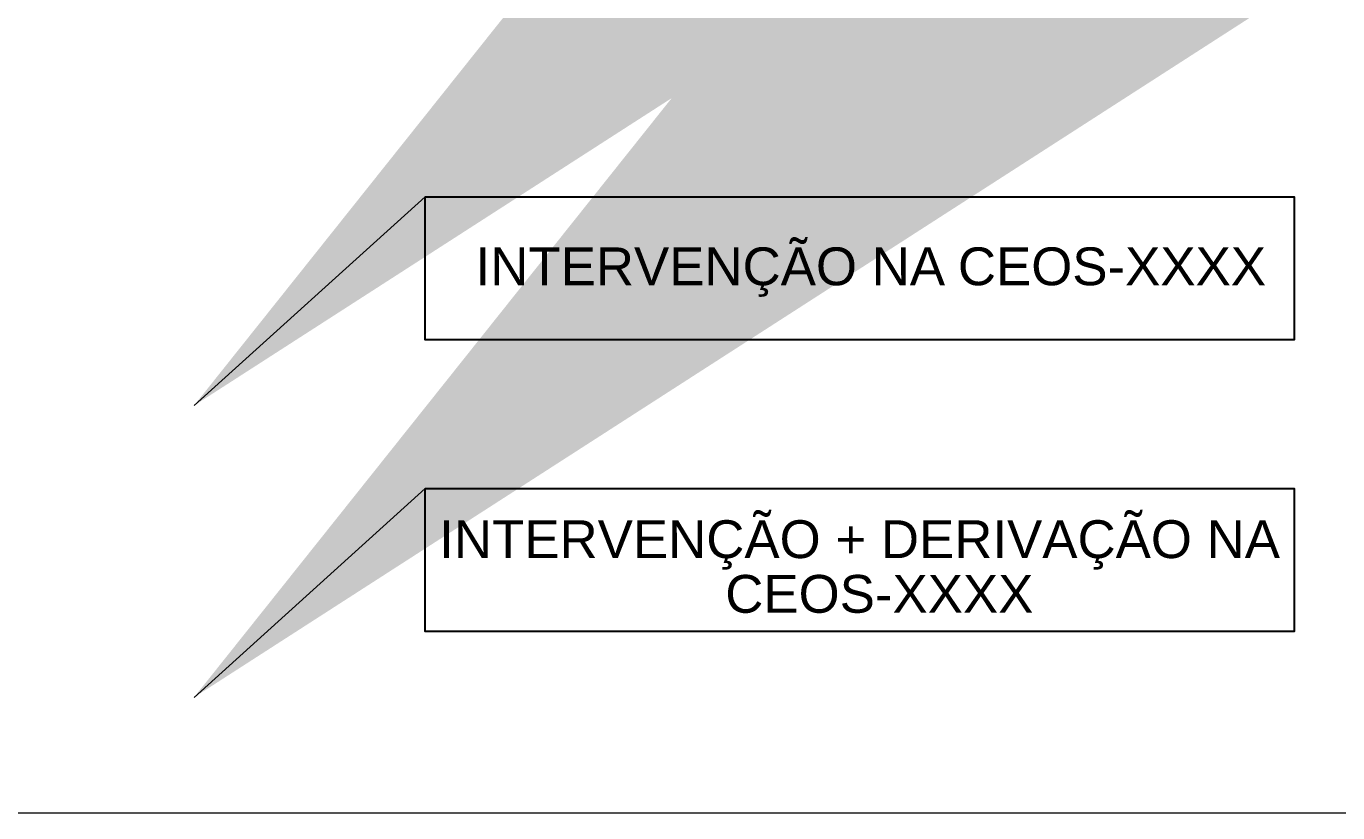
# Model space of a CAD drawing. Extents: x 12033 to 28038, y -9425 to 4777.
# Drawn here: x 14761 to 15223, y -90.8 to 186.2 of the extents above; entities that cross this region are included whole.
import ezdxf
from ezdxf.enums import TextEntityAlignment as Align

# ---------------------------------------------------------------- set-up
doc = ezdxf.new("R2010")
doc.units = ezdxf.units.DM
doc.header["$LTSCALE"] = 5
doc.header["$MEASUREMENT"] = 0
doc.layers.add('10.4-Postes', color=1, linetype='Continuous', lineweight=0)
doc.styles.add('ARIAL', font='arial.ttf')
doc.styles.add('ROMANS', font='romans.shx')
doc.styles.add('siredit', font='verdana.ttf')
doc.dimstyles.new('CL', dxfattribs={"dimtxt": 1, "dimasz": 2, "dimexe": 0.18, "dimexo": 0.0625, "dimgap": 0.09, "dimtad": 0, "dimdec": 0, "dimrnd": 1, "dimzin": 0, "dimdsep": 46, "dimtxsty": 'siredit', "dimblk": 'NONE', "dimcen": 0, "dimse1": 1, "dimse2": 1, "dimsd1": 1, "dimsd2": 1, "dimclrt": 7, "dimadec": 0, "dimazin": 0, "dimtfac": 1, "dimtdec": 0, "dimtofl": 0, "dimtmove": 0, "dimatfit": 3, "dimfxl": 0, "dimtolj": 1, "dimtzin": 0, "dimarcsym": 0})

# ---------------------------------------------------------------- blocks, each defined once
blk = doc.blocks.new('_None')
blk = doc.blocks.new('*U203')
at = {"color": 3}
blk.add_lwpolyline([(0.00004052, 0.00004097), (0.00019362, 0.00004097), (0.00019362, 0.00001576), (0.00004052, 0.00001576)], close=True, dxfattribs=at)
at = {"color": 3, "style": 'ARIAL'}
blk.add_attdef('SERVIÇO_EM_EMENDA_EXIST', text='', height=0.00000666, dxfattribs=at).set_placement((0.0001321, 0.00002538), align=Align.RIGHT)
blk.add_attdef('FID', (0.00013436, 0.00002538), '', height=0.00000666, dxfattribs=at)
at = {"layer": '10.4-Postes', "lineweight": 0, "style": 'ROMANS'}
for tag, p, flags in [('ID_ATIVIDADE', (-0.00000676, -0.00000863), 3), ('FATOR', (-0.00000189, -0.00001133), 1), ('QTDE', (-0.00000598, -0.00001404), 3)]:
    blk.add_attdef(tag, p, '', height=0.00000209, dxfattribs=dict(at, flags=flags))
at = {"color": 3}
blk.add_leader([(-0.0000002, 0.00000418), (0.00004052, 0.00004097)], dimstyle='CL', override={"dimgap": 0.09, "dimtad": 0}, dxfattribs=at)
blk = doc.blocks.new('*U206')
at = {"color": 3}
blk.add_lwpolyline([(0.00004052, 0.00004097), (0.00019362, 0.00004097), (0.00019362, 0.00001576), (0.00004052, 0.00001576)], close=True, dxfattribs=at)
at = {"color": 3, "style": 'ARIAL'}
blk.add_attdef('SERVIÇO_EM_EMENDA_EXIST', text='', height=0.00000666, dxfattribs=at).set_placement((0.0001911, 0.00002871), align=Align.RIGHT)
blk.add_attdef('FID', (0.00009338, 0.00001908), '', height=0.00000666, dxfattribs=at)
at = {"layer": '10.4-Postes', "lineweight": 0, "style": 'ROMANS'}
for tag, p, flags in [('ID_ATIVIDADE', (-0.00000676, -0.00000863), 3), ('FATOR', (-0.00000189, -0.00001133), 1), ('QTDE', (-0.00000598, -0.00001404), 3)]:
    blk.add_attdef(tag, p, '', height=0.00000209, dxfattribs=dict(at, flags=flags))
at = {"color": 3}
blk.add_leader([(-0.0000002, 0.00000418), (0.00004052, 0.00004097)], dimstyle='CL', override={"dimgap": 0.09, "dimtad": 0}, dxfattribs=at)

msp = doc.modelspace()

# ---------------------------------------------------------------- linework, layer by layer
at = {"color": 0, "lineweight": 0}
msp.add_lwpolyline([(15246.24, 509.86), (14452.59, 509.86), (14452.59, -90.83), (15246.24, -90.83)], close=True, dxfattribs=at)

# ---------------------------------------------------------------- block references
for name, p, xscale, yscale, zscale, values in [('*U203', (14820.49, 44.21), 1999999.999999376, 1999999.999999376, 1999999.999999376, {'SERVIÇO_EM_EMENDA_EXIST': 'INTERVENÇÃO NA', 'FID': 'CEOS-XXXX'}), ('*U206', (14820.49, -58.55), 1999999.999894659, 1999999.999894659, 1999999.999894659, {'SERVIÇO_EM_EMENDA_EXIST': 'INTERVENÇÃO + DERIVAÇÃO NA', 'FID': 'CEOS-XXXX'})]:
    msp.add_blockref(name, p, dxfattribs=dict(at, xscale=xscale, yscale=yscale, zscale=zscale)).add_auto_attribs(values)

doc.saveas('drawing.dxf')
